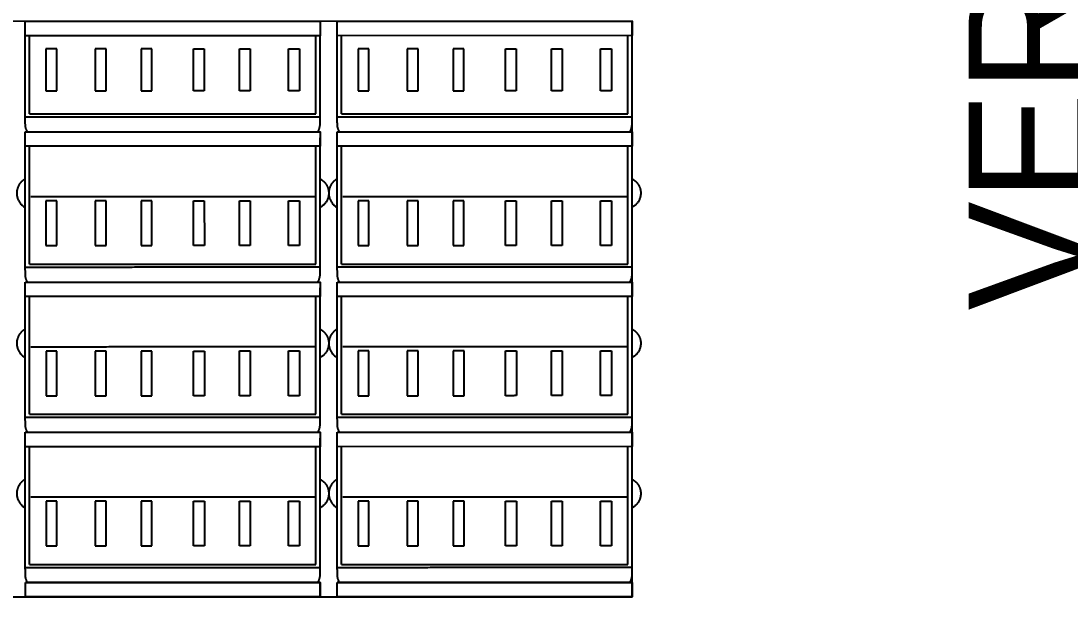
# Model space of a CAD drawing. Header units: millimetres. Extents: x 340 to 1003762, y 22 to 362022.
# Drawn here: x 421.417 to 423.561, y 68.346 to 69.523 of the extents above; entities that cross this region are included whole.
import ezdxf
from ezdxf.xclip import XClip

# ---------------------------------------------------------------- set-up
doc = ezdxf.new("R2010")
doc.units = ezdxf.units.MM
doc.header["$XCLIPFRAME"] = 0
doc.linetypes.add('LSBB_P_002 - PLANTA 1° NIVEL SALA DE VENTAS$0$DASHDOT2', pattern=[0.5, 0.25, -0.125, 0, -0.125])
for name, color, linetype in [('LSBB_P_002 - PLANTA 1° NIVEL SALA DE VENTAS$0$A-LAYOUT', 7, 'Continuous'), ('LSBB_P_002 - PLANTA 1° NIVEL SALA DE VENTAS$0$A-SALA-MUEB-ESPC', 1, 'Continuous'), ('LSBB_P_002 - PLANTA 1° NIVEL SALA DE VENTAS$0$A-TEXTO SV', 2, 'LSBB_P_002 - PLANTA 1° NIVEL SALA DE VENTAS$0$DASHDOT2'), ('XREF', 7, 'Continuous')]:
    doc.layers.add(name, color=color, linetype=linetype)
doc.styles.add('LSBB_P_002 - PLANTA 1° NIVEL SALA DE VENTAS$0$LAYOUT$0$REF-LAYOUT N+0.00 E 03$0$REF-LAYOUT N+0.00 E 02$0$Walmart_CENTURY GOTHIC', font='GOTHIC.TTF')

# ---------------------------------------------------------------- blocks, each defined once
blk = doc.blocks.new('LSBB_P_002 - PLANTA 1° NIVEL SALA DE VENTAS$0$SVLY')
at = {"layer": 'LSBB_P_002 - PLANTA 1° NIVEL SALA DE VENTAS$0$A-SALA-MUEB-ESPC', "elevation": 0}
for points in [[(1037.9549, 283.1668), (1037.9547, 284.3424), (1035.4393, 284.342), (1035.4395, 283.1664)], [(1036.7145, 284.3422), (1037.3171, 284.3423), (1037.3171, 284.3128), (1036.7145, 284.3128)], [(1037.3521, 284.3423), (1037.9547, 284.3424), (1037.9547, 284.3129), (1037.3521, 284.3128)], [(1036.7145, 284.1163), (1037.3172, 284.1164), (1037.3172, 284.0869), (1036.7145, 284.0869)], [(1037.3521, 284.1164), (1037.9547, 284.1165), (1037.9548, 284.087), (1037.3521, 284.0869)], [(1036.7146, 283.8095), (1037.3172, 283.8096), (1037.3172, 283.7802), (1036.7146, 283.7801)], [(1037.3522, 283.8096), (1037.9548, 283.8097), (1037.9548, 283.7803), (1037.3522, 283.7802)], [(1036.7146, 283.5028), (1037.3172, 283.5029), (1037.3172, 283.4734), (1036.7146, 283.4733)], [(1037.3522, 283.5029), (1037.9548, 283.503), (1037.9548, 283.4735), (1037.3522, 283.4734)], [(1036.7147, 283.196), (1037.3173, 283.1961), (1037.3173, 283.1667), (1036.7147, 283.1666)], [(1037.3522, 283.1961), (1037.9549, 283.1962), (1037.9549, 283.1668), (1037.3522, 283.1667)]]:
    blk.add_lwpolyline(points, close=True, dxfattribs=at)
at = {"layer": 'LSBB_P_002 - PLANTA 1° NIVEL SALA DE VENTAS$0$A-SALA-MUEB-ESPC'}
for points in [[(1036.7145, 284.1471, 0), (1036.7145, 284.2599, 0), (1036.7145, 284.3128, 0)], [(1036.7233, 284.153, 0), (1036.7233, 284.2629, 0), (1036.7233, 284.3128, 0)], [(1037.3084, 284.1531, 0), (1037.3084, 284.263, 0), (1037.3084, 284.3128, 0)], [(1037.3172, 284.1472, 0), (1037.3171, 284.26, 0), (1037.3171, 284.3128, 0)], [(1037.3521, 284.1472, 0), (1037.3521, 284.26, 0), (1037.3521, 284.3128, 0)], [(1037.3609, 284.1531, 0), (1037.3609, 284.263, 0), (1037.3609, 284.3129, 0)], [(1037.946, 284.1532, 0), (1037.946, 284.2631, 0), (1037.9459, 284.3129, 0)], [(1037.9547, 284.1473, 0), (1037.9547, 284.2601, 0), (1037.9547, 284.3129, 0)], [(1036.779, 284.286, 0), (1036.768, 284.286, 0), (1036.7569, 284.286, 0)], [(1036.7569, 284.286, 0), (1036.7569, 284.214, 0), (1036.7569, 284.1999, 0)], [(1036.7791, 284.1999, 0), (1036.7791, 284.214, 0), (1036.779, 284.286, 0)], [(1036.8796, 284.286, 0), (1036.8686, 284.286, 0), (1036.8575, 284.286, 0)], [(1036.8575, 284.286, 0), (1036.8575, 284.214, 0), (1036.8575, 284.2, 0)], [(1036.8796, 284.2, 0), (1036.8796, 284.214, 0), (1036.8796, 284.286, 0)], [(1036.9734, 284.2861, 0), (1036.9623, 284.2861, 0), (1036.9512, 284.286, 0)], [(1036.9512, 284.286, 0), (1036.9512, 284.214, 0), (1036.9512, 284.2, 0)], [(1036.9734, 284.2, 0), (1036.9734, 284.214, 0), (1036.9734, 284.2861, 0)], [(1037.0582, 284.2861, 0), (1037.0693, 284.2861, 0), (1037.0804, 284.2861, 0)], [(1037.0583, 284.2, 0), (1037.0582, 284.214, 0), (1037.0582, 284.2861, 0)], [(1037.0804, 284.2861, 0), (1037.0804, 284.214, 0), (1037.0804, 284.2, 0)], [(1037.152, 284.2861, 0), (1037.1631, 284.2861, 0), (1037.1742, 284.2861, 0)], [(1037.152, 284.2, 0), (1037.152, 284.214, 0), (1037.152, 284.2861, 0)], [(1037.1742, 284.2861, 0), (1037.1742, 284.214, 0), (1037.1742, 284.2, 0)], [(1037.2526, 284.2861, 0), (1037.2637, 284.2861, 0), (1037.2748, 284.2861, 0)], [(1037.2526, 284.2, 0), (1037.2526, 284.2141, 0), (1037.2526, 284.2861, 0)], [(1037.2748, 284.2861, 0), (1037.2748, 284.2141, 0), (1037.2748, 284.2, 0)], [(1037.4166, 284.2861, 0), (1037.4056, 284.2861, 0), (1037.3945, 284.2861, 0)], [(1037.3945, 284.2861, 0), (1037.3945, 284.2141, 0), (1037.3945, 284.2, 0)], [(1037.4166, 284.2, 0), (1037.4166, 284.2141, 0), (1037.4166, 284.2861, 0)], [(1037.5172, 284.2861, 0), (1037.5061, 284.2861, 0), (1037.4951, 284.2861, 0)], [(1037.4951, 284.2861, 0), (1037.4951, 284.2141, 0), (1037.4951, 284.2, 0)], [(1037.5172, 284.2, 0), (1037.5172, 284.2141, 0), (1037.5172, 284.2861, 0)], [(1037.611, 284.2861, 0), (1037.5999, 284.2861, 0), (1037.5888, 284.2861, 0)], [(1037.5888, 284.2861, 0), (1037.5888, 284.2141, 0), (1037.5888, 284.2001, 0)], [(1037.611, 284.2001, 0), (1037.611, 284.2141, 0), (1037.611, 284.2861, 0)], [(1037.6958, 284.2862, 0), (1037.7069, 284.2862, 0), (1037.718, 284.2862, 0)], [(1037.6958, 284.2001, 0), (1037.6958, 284.2141, 0), (1037.6958, 284.2862, 0)], [(1037.718, 284.2862, 0), (1037.718, 284.2141, 0), (1037.718, 284.2001, 0)], [(1037.7896, 284.2862, 0), (1037.8007, 284.2862, 0), (1037.8118, 284.2862, 0)], [(1037.7896, 284.2001, 0), (1037.7896, 284.2141, 0), (1037.7896, 284.2862, 0)], [(1037.8118, 284.2862, 0), (1037.8118, 284.2141, 0), (1037.8118, 284.2001, 0)], [(1037.8902, 284.2862, 0), (1037.9013, 284.2862, 0), (1037.9123, 284.2862, 0)], [(1037.8902, 284.2001, 0), (1037.8902, 284.2141, 0), (1037.8902, 284.2862, 0)], [(1037.9123, 284.2862, 0), (1037.9123, 284.2142, 0), (1037.9124, 284.2001, 0)], [(1036.7569, 284.1999, 0), (1036.768, 284.1999, 0), (1036.7791, 284.1999, 0)], [(1036.8575, 284.2, 0), (1036.8686, 284.2, 0), (1036.8796, 284.2, 0)], [(1036.9512, 284.2, 0), (1036.9623, 284.2, 0), (1036.9734, 284.2, 0)], [(1037.0804, 284.2, 0), (1037.0693, 284.2, 0), (1037.0583, 284.2, 0)], [(1037.1742, 284.2, 0), (1037.1631, 284.2, 0), (1037.152, 284.2, 0)], [(1037.2748, 284.2, 0), (1037.2637, 284.2, 0), (1037.2526, 284.2, 0)], [(1037.3945, 284.2, 0), (1037.4056, 284.2, 0), (1037.4166, 284.2, 0)], [(1037.4951, 284.2, 0), (1037.5061, 284.2, 0), (1037.5172, 284.2, 0)], [(1037.5888, 284.2001, 0), (1037.5999, 284.2001, 0), (1037.611, 284.2001, 0)], [(1037.718, 284.2001, 0), (1037.7069, 284.2001, 0), (1037.6958, 284.2001, 0)], [(1037.8118, 284.2001, 0), (1037.8007, 284.2001, 0), (1037.7896, 284.2001, 0)], [(1037.9124, 284.2001, 0), (1037.9013, 284.2001, 0), (1037.8902, 284.2001, 0)], [(1036.7145, 284.1471, 0), (1037.0172, 284.1471, 0), (1037.3172, 284.1472, 0)], [(1036.7233, 284.153, 0), (1037.0171, 284.1531, 0), (1037.3084, 284.1531, 0)], [(1037.3521, 284.1472, 0), (1037.6547, 284.1472, 0), (1037.9547, 284.1473, 0)], [(1037.3609, 284.1531, 0), (1037.6547, 284.1532, 0), (1037.946, 284.1532, 0)], [(1037.3172, 283.8404, 0), (1037.3172, 283.9824, 0), (1037.3172, 284.1043, 0)], [(1037.9548, 283.8405, 0), (1037.9548, 283.9825, 0), (1037.9547, 284.1044, 0)], [(1036.7146, 283.8403, 0), (1036.7145, 283.9823, 0), (1036.7145, 284.0869, 0)], [(1036.7233, 283.8463, 0), (1036.7233, 283.9766, 0), (1036.7233, 284.0869, 0)], [(1037.3084, 283.8463, 0), (1037.3084, 283.9766, 0), (1037.3084, 284.0869, 0)], [(1037.3521, 283.8404, 0), (1037.3521, 283.9824, 0), (1037.3521, 284.0869, 0)], [(1037.3609, 283.8464, 0), (1037.3609, 283.9767, 0), (1037.3609, 284.087, 0)], [(1037.946, 283.8464, 0), (1037.946, 283.9767, 0), (1037.946, 284.087, 0)], [(1036.7258, 283.9844, 0), (1037.0171, 283.9845, 0), (1037.3084, 283.9845, 0)], [(1036.7791, 283.9755, 0), (1036.768, 283.9755, 0), (1036.7569, 283.9755, 0)], [(1036.7569, 283.9755, 0), (1036.7569, 283.9298, 0), (1036.7569, 283.8842, 0)], [(1036.7791, 283.8842, 0), (1036.7791, 283.9298, 0), (1036.7791, 283.9755, 0)], [(1036.8797, 283.9755, 0), (1036.8686, 283.9755, 0), (1036.8575, 283.9755, 0)], [(1036.8575, 283.9755, 0), (1036.8575, 283.9298, 0), (1036.8575, 283.8842, 0)], [(1036.8797, 283.8842, 0), (1036.8797, 283.9298, 0), (1036.8797, 283.9755, 0)], [(1036.9734, 283.9755, 0), (1036.9624, 283.9755, 0), (1036.9513, 283.9755, 0)], [(1036.9513, 283.9755, 0), (1036.9513, 283.9298, 0), (1036.9513, 283.8842, 0)], [(1036.9735, 283.8842, 0), (1036.9734, 283.9298, 0), (1036.9734, 283.9755, 0)], [(1037.0583, 283.9755, 0), (1037.0694, 283.9755, 0), (1037.0804, 283.9755, 0)], [(1037.0583, 283.8842, 0), (1037.0583, 283.9299, 0), (1037.0583, 283.9755, 0)], [(1037.0804, 283.9755, 0), (1037.0805, 283.9299, 0), (1037.0805, 283.8842, 0)], [(1037.152, 283.9755, 0), (1037.1631, 283.9755, 0), (1037.1742, 283.9755, 0)], [(1037.1521, 283.8842, 0), (1037.1521, 283.9299, 0), (1037.152, 283.9755, 0)], [(1037.1742, 283.9755, 0), (1037.1742, 283.9299, 0), (1037.1742, 283.8842, 0)], [(1037.2526, 283.9755, 0), (1037.2637, 283.9755, 0), (1037.2748, 283.9755, 0)], [(1037.2526, 283.8842, 0), (1037.2526, 283.9299, 0), (1037.2526, 283.9755, 0)], [(1037.2748, 283.9755, 0), (1037.2748, 283.9299, 0), (1037.2748, 283.8842, 0)], [(1037.3634, 283.9845, 0), (1037.6547, 283.9845, 0), (1037.946, 283.9846, 0)], [(1037.4167, 283.9755, 0), (1037.4056, 283.9755, 0), (1037.3945, 283.9755, 0)], [(1037.3945, 283.9755, 0), (1037.3945, 283.9299, 0), (1037.3945, 283.8843, 0)], [(1037.4167, 283.8843, 0), (1037.4167, 283.9299, 0), (1037.4167, 283.9755, 0)], [(1037.5173, 283.9756, 0), (1037.5062, 283.9756, 0), (1037.4951, 283.9756, 0)], [(1037.4951, 283.9756, 0), (1037.4951, 283.9299, 0), (1037.4951, 283.8843, 0)], [(1037.5173, 283.8843, 0), (1037.5173, 283.9299, 0), (1037.5173, 283.9756, 0)], [(1037.611, 283.9756, 0), (1037.5999, 283.9756, 0), (1037.5889, 283.9756, 0)], [(1037.5889, 283.9756, 0), (1037.5889, 283.9299, 0), (1037.5889, 283.8843, 0)], [(1037.611, 283.8843, 0), (1037.611, 283.9299, 0), (1037.611, 283.9756, 0)], [(1037.6959, 283.9756, 0), (1037.707, 283.9756, 0), (1037.718, 283.9756, 0)], [(1037.6959, 283.8843, 0), (1037.6959, 283.9299, 0), (1037.6959, 283.9756, 0)], [(1037.718, 283.9756, 0), (1037.718, 283.93, 0), (1037.718, 283.8843, 0)], [(1037.7896, 283.9756, 0), (1037.8007, 283.9756, 0), (1037.8118, 283.9756, 0)], [(1037.7896, 283.8843, 0), (1037.7896, 283.93, 0), (1037.7896, 283.9756, 0)], [(1037.8118, 283.9756, 0), (1037.8118, 283.93, 0), (1037.8118, 283.8843, 0)], [(1037.8902, 283.9756, 0), (1037.9013, 283.9756, 0), (1037.9124, 283.9756, 0)], [(1037.8902, 283.8843, 0), (1037.8902, 283.93, 0), (1037.8902, 283.9756, 0)], [(1037.9124, 283.9756, 0), (1037.9124, 283.93, 0), (1037.9124, 283.8843, 0)], [(1036.7569, 283.8842, 0), (1036.768, 283.8842, 0), (1036.7791, 283.8842, 0)], [(1036.8575, 283.8842, 0), (1036.8686, 283.8842, 0), (1036.8797, 283.8842, 0)], [(1036.9513, 283.8842, 0), (1036.9624, 283.8842, 0), (1036.9735, 283.8842, 0)], [(1037.0805, 283.8842, 0), (1037.0694, 283.8842, 0), (1037.0583, 283.8842, 0)], [(1037.1742, 283.8842, 0), (1037.1631, 283.8842, 0), (1037.1521, 283.8842, 0)], [(1037.2748, 283.8842, 0), (1037.2637, 283.8842, 0), (1037.2526, 283.8842, 0)], [(1037.3945, 283.8843, 0), (1037.4056, 283.8843, 0), (1037.4167, 283.8843, 0)], [(1037.4951, 283.8843, 0), (1037.5062, 283.8843, 0), (1037.5173, 283.8843, 0)], [(1037.5889, 283.8843, 0), (1037.6, 283.8843, 0), (1037.611, 283.8843, 0)], [(1037.718, 283.8843, 0), (1037.707, 283.8843, 0), (1037.6959, 283.8843, 0)], [(1037.8118, 283.8843, 0), (1037.8007, 283.8843, 0), (1037.7896, 283.8843, 0)], [(1037.9124, 283.8843, 0), (1037.9013, 283.8843, 0), (1037.8902, 283.8843, 0)], [(1036.7146, 283.8403, 0), (1037.0172, 283.8404, 0), (1037.3172, 283.8404, 0)], [(1036.7233, 283.8463, 0), (1037.0171, 283.8463, 0), (1037.3084, 283.8463, 0)], [(1037.3521, 283.8404, 0), (1037.6548, 283.8405, 0), (1037.9548, 283.8405, 0)], [(1037.3609, 283.8464, 0), (1037.6547, 283.8464, 0), (1037.946, 283.8464, 0)], [(1036.7146, 283.5336, 0), (1036.7146, 283.6755, 0), (1036.7146, 283.7975, 0)], [(1037.3172, 283.5337, 0), (1037.3172, 283.6756, 0), (1037.3172, 283.7976, 0)], [(1037.3522, 283.5337, 0), (1037.3522, 283.6756, 0), (1037.3522, 283.7976, 0)], [(1037.9548, 283.5338, 0), (1037.9548, 283.6757, 0), (1037.9548, 283.7976, 0)], [(1036.7234, 283.5395, 0), (1036.7234, 283.6698, 0), (1036.7233, 283.7801, 0)], [(1037.3085, 283.5396, 0), (1037.3085, 283.6699, 0), (1037.3084, 283.7802, 0)], [(1037.361, 283.5396, 0), (1037.3609, 283.6699, 0), (1037.3609, 283.7802, 0)], [(1037.9461, 283.5397, 0), (1037.946, 283.67, 0), (1037.946, 283.7803, 0)], [(1036.7258, 283.6776, 0), (1037.0171, 283.6777, 0), (1037.3085, 283.6777, 0)], [(1037.3634, 283.6777, 0), (1037.6547, 283.6778, 0), (1037.946, 283.6778, 0)], [(1036.7791, 283.6687, 0), (1036.7681, 283.6687, 0), (1036.757, 283.6687, 0)], [(1036.757, 283.6687, 0), (1036.757, 283.6231, 0), (1036.757, 283.5774, 0)], [(1036.7791, 283.5774, 0), (1036.7791, 283.6231, 0), (1036.7791, 283.6687, 0)], [(1036.8797, 283.6687, 0), (1036.8686, 283.6687, 0), (1036.8576, 283.6687, 0)], [(1036.8576, 283.6687, 0), (1036.8576, 283.6231, 0), (1036.8576, 283.5774, 0)], [(1036.8797, 283.5774, 0), (1036.8797, 283.6231, 0), (1036.8797, 283.6687, 0)], [(1036.9735, 283.6687, 0), (1036.9624, 283.6687, 0), (1036.9513, 283.6687, 0)], [(1036.9513, 283.6687, 0), (1036.9513, 283.6231, 0), (1036.9513, 283.5774, 0)], [(1036.9735, 283.5774, 0), (1036.9735, 283.6231, 0), (1036.9735, 283.6687, 0)], [(1037.0583, 283.6687, 0), (1037.0694, 283.6687, 0), (1037.0805, 283.6687, 0)], [(1037.0583, 283.5775, 0), (1037.0583, 283.6231, 0), (1037.0583, 283.6687, 0)], [(1037.0805, 283.6687, 0), (1037.0805, 283.6231, 0), (1037.0805, 283.5775, 0)], [(1037.1521, 283.6688, 0), (1037.1632, 283.6688, 0), (1037.1743, 283.6688, 0)], [(1037.1521, 283.5775, 0), (1037.1521, 283.6231, 0), (1037.1521, 283.6688, 0)], [(1037.1743, 283.6688, 0), (1037.1743, 283.6231, 0), (1037.1743, 283.5775, 0)], [(1037.2527, 283.6688, 0), (1037.2638, 283.6688, 0), (1037.2748, 283.6688, 0)], [(1037.2527, 283.5775, 0), (1037.2527, 283.6231, 0), (1037.2527, 283.6688, 0)], [(1037.2748, 283.6688, 0), (1037.2748, 283.6231, 0), (1037.2748, 283.5775, 0)], [(1037.4167, 283.6688, 0), (1037.4056, 283.6688, 0), (1037.3946, 283.6688, 0)], [(1037.3946, 283.6688, 0), (1037.3946, 283.6231, 0), (1037.3946, 283.5775, 0)], [(1037.4167, 283.5775, 0), (1037.4167, 283.6231, 0), (1037.4167, 283.6688, 0)], [(1037.5173, 283.6688, 0), (1037.5062, 283.6688, 0), (1037.4951, 283.6688, 0)], [(1037.4951, 283.6688, 0), (1037.4951, 283.6232, 0), (1037.4952, 283.5775, 0)], [(1037.5173, 283.5775, 0), (1037.5173, 283.6232, 0), (1037.5173, 283.6688, 0)], [(1037.6111, 283.6688, 0), (1037.6, 283.6688, 0), (1037.5889, 283.6688, 0)], [(1037.5889, 283.6688, 0), (1037.5889, 283.6232, 0), (1037.5889, 283.5775, 0)], [(1037.6111, 283.5775, 0), (1037.6111, 283.6232, 0), (1037.6111, 283.6688, 0)], [(1037.6959, 283.6688, 0), (1037.707, 283.6688, 0), (1037.7181, 283.6688, 0)], [(1037.6959, 283.5775, 0), (1037.6959, 283.6232, 0), (1037.6959, 283.6688, 0)], [(1037.7181, 283.6688, 0), (1037.7181, 283.6232, 0), (1037.7181, 283.5776, 0)], [(1037.7897, 283.6688, 0), (1037.8008, 283.6688, 0), (1037.8118, 283.6688, 0)], [(1037.7897, 283.5776, 0), (1037.7897, 283.6232, 0), (1037.7897, 283.6688, 0)], [(1037.8118, 283.6688, 0), (1037.8118, 283.6232, 0), (1037.8119, 283.5776, 0)], [(1037.8903, 283.6689, 0), (1037.9013, 283.6689, 0), (1037.9124, 283.6689, 0)], [(1037.8903, 283.5776, 0), (1037.8903, 283.6232, 0), (1037.8903, 283.6689, 0)], [(1037.9124, 283.6689, 0), (1037.9124, 283.6232, 0), (1037.9124, 283.5776, 0)], [(1036.757, 283.5774, 0), (1036.7681, 283.5774, 0), (1036.7791, 283.5774, 0)], [(1036.8576, 283.5774, 0), (1036.8686, 283.5774, 0), (1036.8797, 283.5774, 0)], [(1036.9513, 283.5774, 0), (1036.9624, 283.5774, 0), (1036.9735, 283.5774, 0)], [(1037.0805, 283.5775, 0), (1037.0694, 283.5775, 0), (1037.0583, 283.5775, 0)], [(1037.1743, 283.5775, 0), (1037.1632, 283.5775, 0), (1037.1521, 283.5775, 0)], [(1037.2748, 283.5775, 0), (1037.2638, 283.5775, 0), (1037.2527, 283.5775, 0)], [(1037.3946, 283.5775, 0), (1037.4057, 283.5775, 0), (1037.4167, 283.5775, 0)], [(1037.4952, 283.5775, 0), (1037.5062, 283.5775, 0), (1037.5173, 283.5775, 0)], [(1037.5889, 283.5775, 0), (1037.6, 283.5775, 0), (1037.6111, 283.5775, 0)], [(1037.7181, 283.5776, 0), (1037.707, 283.5775, 0), (1037.6959, 283.5775, 0)], [(1037.8119, 283.5776, 0), (1037.8008, 283.5776, 0), (1037.7897, 283.5776, 0)], [(1037.9124, 283.5776, 0), (1037.9014, 283.5776, 0), (1037.8903, 283.5776, 0)], [(1036.7146, 283.5336, 0), (1037.0172, 283.5336, 0), (1037.3172, 283.5337, 0)], [(1036.7234, 283.5395, 0), (1037.0172, 283.5395, 0), (1037.3085, 283.5396, 0)], [(1037.3522, 283.5337, 0), (1037.6548, 283.5337, 0), (1037.9548, 283.5338, 0)], [(1037.361, 283.5396, 0), (1037.6548, 283.5396, 0), (1037.9461, 283.5397, 0)], [(1036.7146, 283.2268, 0), (1036.7146, 283.3688, 0), (1036.7146, 283.4907, 0)], [(1037.3173, 283.2269, 0), (1037.3173, 283.3689, 0), (1037.3172, 283.4908, 0)], [(1037.3522, 283.2269, 0), (1037.3522, 283.3689, 0), (1037.3522, 283.4908, 0)], [(1037.9549, 283.227, 0), (1037.9548, 283.3689, 0), (1037.9548, 283.4909, 0)], [(1036.7234, 283.2327, 0), (1036.7234, 283.363, 0), (1036.7234, 283.4733, 0)], [(1037.3085, 283.2328, 0), (1037.3085, 283.3631, 0), (1037.3085, 283.4734, 0)], [(1037.361, 283.2328, 0), (1037.361, 283.3631, 0), (1037.361, 283.4734, 0)], [(1037.9461, 283.2329, 0), (1037.9461, 283.3632, 0), (1037.9461, 283.4735, 0)], [(1036.7259, 283.3709, 0), (1037.0172, 283.3709, 0), (1037.3085, 283.371, 0)], [(1036.7792, 283.3619, 0), (1036.7681, 283.3619, 0), (1036.757, 283.3619, 0)], [(1036.757, 283.3619, 0), (1036.757, 283.3163, 0), (1036.757, 283.2707, 0)], [(1036.7792, 283.2707, 0), (1036.7792, 283.3163, 0), (1036.7792, 283.3619, 0)], [(1036.8798, 283.362, 0), (1036.8687, 283.362, 0), (1036.8576, 283.3619, 0)], [(1036.8576, 283.3619, 0), (1036.8576, 283.3163, 0), (1036.8576, 283.2707, 0)], [(1036.8798, 283.2707, 0), (1036.8798, 283.3163, 0), (1036.8798, 283.362, 0)], [(1036.9735, 283.362, 0), (1036.9624, 283.362, 0), (1036.9514, 283.362, 0)], [(1036.9514, 283.362, 0), (1036.9514, 283.3163, 0), (1036.9514, 283.2707, 0)], [(1036.9735, 283.2707, 0), (1036.9735, 283.3163, 0), (1036.9735, 283.362, 0)], [(1037.0584, 283.362, 0), (1037.0694, 283.362, 0), (1037.0805, 283.362, 0)], [(1037.0584, 283.2707, 0), (1037.0584, 283.3163, 0), (1037.0584, 283.362, 0)], [(1037.0805, 283.362, 0), (1037.0805, 283.3163, 0), (1037.0805, 283.2707, 0)], [(1037.1521, 283.362, 0), (1037.1632, 283.362, 0), (1037.1743, 283.362, 0)], [(1037.1521, 283.2707, 0), (1037.1521, 283.3164, 0), (1037.1521, 283.362, 0)], [(1037.1743, 283.362, 0), (1037.1743, 283.3164, 0), (1037.1743, 283.2707, 0)], [(1037.2527, 283.362, 0), (1037.2638, 283.362, 0), (1037.2749, 283.362, 0)], [(1037.2527, 283.2707, 0), (1037.2527, 283.3164, 0), (1037.2527, 283.362, 0)], [(1037.2749, 283.362, 0), (1037.2749, 283.3164, 0), (1037.2749, 283.2707, 0)], [(1037.3635, 283.371, 0), (1037.6548, 283.371, 0), (1037.9461, 283.3711, 0)], [(1037.4168, 283.362, 0), (1037.4057, 283.362, 0), (1037.3946, 283.362, 0)], [(1037.3946, 283.362, 0), (1037.3946, 283.3164, 0), (1037.3946, 283.2707, 0)], [(1037.4168, 283.2707, 0), (1037.4168, 283.3164, 0), (1037.4168, 283.362, 0)], [(1037.5173, 283.362, 0), (1037.5063, 283.362, 0), (1037.4952, 283.362, 0)], [(1037.4952, 283.362, 0), (1037.4952, 283.3164, 0), (1037.4952, 283.2708, 0)], [(1037.5174, 283.2708, 0), (1037.5174, 283.3164, 0), (1037.5173, 283.362, 0)], [(1037.6111, 283.3621, 0), (1037.6, 283.3621, 0), (1037.589, 283.3621, 0)], [(1037.589, 283.3621, 0), (1037.589, 283.3164, 0), (1037.589, 283.2708, 0)], [(1037.6111, 283.2708, 0), (1037.6111, 283.3164, 0), (1037.6111, 283.3621, 0)], [(1037.696, 283.3621, 0), (1037.707, 283.3621, 0), (1037.7181, 283.3621, 0)], [(1037.696, 283.2708, 0), (1037.696, 283.3164, 0), (1037.696, 283.3621, 0)], [(1037.7181, 283.3621, 0), (1037.7181, 283.3164, 0), (1037.7181, 283.2708, 0)], [(1037.7897, 283.3621, 0), (1037.8008, 283.3621, 0), (1037.8119, 283.3621, 0)], [(1037.7897, 283.2708, 0), (1037.7897, 283.3164, 0), (1037.7897, 283.3621, 0)], [(1037.8119, 283.3621, 0), (1037.8119, 283.3164, 0), (1037.8119, 283.2708, 0)], [(1037.8903, 283.3621, 0), (1037.9014, 283.3621, 0), (1037.9125, 283.3621, 0)], [(1037.8903, 283.2708, 0), (1037.8903, 283.3165, 0), (1037.8903, 283.3621, 0)], [(1037.9125, 283.3621, 0), (1037.9125, 283.3165, 0), (1037.9125, 283.2708, 0)], [(1036.757, 283.2707, 0), (1036.7681, 283.2707, 0), (1036.7792, 283.2707, 0)], [(1036.8576, 283.2707, 0), (1036.8687, 283.2707, 0), (1036.8798, 283.2707, 0)], [(1036.9514, 283.2707, 0), (1036.9625, 283.2707, 0), (1036.9735, 283.2707, 0)], [(1037.0805, 283.2707, 0), (1037.0695, 283.2707, 0), (1037.0584, 283.2707, 0)], [(1037.1743, 283.2707, 0), (1037.1632, 283.2707, 0), (1037.1521, 283.2707, 0)], [(1037.2749, 283.2707, 0), (1037.2638, 283.2707, 0), (1037.2527, 283.2707, 0)], [(1037.3946, 283.2707, 0), (1037.4057, 283.2707, 0), (1037.4168, 283.2707, 0)], [(1037.4952, 283.2708, 0), (1037.5063, 283.2708, 0), (1037.5174, 283.2708, 0)], [(1037.589, 283.2708, 0), (1037.6, 283.2708, 0), (1037.6111, 283.2708, 0)], [(1037.7181, 283.2708, 0), (1037.707, 283.2708, 0), (1037.696, 283.2708, 0)], [(1037.8119, 283.2708, 0), (1037.8008, 283.2708, 0), (1037.7897, 283.2708, 0)], [(1037.9125, 283.2708, 0), (1037.9014, 283.2708, 0), (1037.8903, 283.2708, 0)], [(1036.7146, 283.2268, 0), (1037.0173, 283.2269, 0), (1037.3173, 283.2269, 0)], [(1036.7234, 283.2327, 0), (1037.0172, 283.2328, 0), (1037.3085, 283.2328, 0)], [(1037.3522, 283.2269, 0), (1037.6549, 283.227, 0), (1037.9549, 283.227, 0)], [(1037.361, 283.2328, 0), (1037.6548, 283.2329, 0), (1037.9461, 283.2329, 0)], [(1037.3173, 283.1961, 0), (1037.016, 283.1961, 0), (1036.7147, 283.196, 0)], [(1036.7147, 283.1666, 0), (1036.7147, 283.1807, 0), (1036.7147, 283.196, 0)], [(1037.3173, 283.167, 0), (1037.3173, 283.1808, 0), (1037.3173, 283.1961, 0)], [(1037.9549, 283.1962, 0), (1037.6536, 283.1962, 0), (1037.3522, 283.1961, 0)], [(1037.3522, 283.1667, 0), (1037.3522, 283.1808, 0), (1037.3522, 283.1961, 0)], [(1037.9549, 283.167, 0), (1037.9549, 283.1809, 0), (1037.9549, 283.1962, 0)], [(1037.3173, 283.1667, 0), (1037.016, 283.1666, 0), (1036.7147, 283.1666, 0)], [(1037.9549, 283.1668, 0), (1037.6536, 283.1667, 0), (1037.3522, 283.1667, 0)]]:
    blk.add_open_spline(points, degree=2, dxfattribs=at)
for points, weights, knots in [([(1036.7193, 284.1163, 0), (1036.7149, 284.1232, 0), (1036.7147, 284.1314, 0), (1036.7146, 284.1393, 0), (1036.7145, 284.1471, 0)], [1, 0.963301646965, 1, 1, 1], [0, 0, 0, 1.596409, 1.596409, 3.723022, 3.723022, 3.723022]), ([(1037.3124, 284.1164, 0), (1037.3168, 284.1233, 0), (1037.317, 284.1315, 0), (1037.3171, 284.1393, 0), (1037.3172, 284.1472, 0)], [1, 0.963301646965, 1, 1, 1], [0, 0, 0, 1.596409, 1.596409, 3.723022, 3.723022, 3.723022]), ([(1037.3569, 284.1164, 0), (1037.3525, 284.1233, 0), (1037.3523, 284.1315, 0), (1037.3522, 284.1393, 0), (1037.3521, 284.1472, 0)], [1, 0.963301646965, 1, 1, 1], [0, 0, 0, 1.596409, 1.596409, 3.723022, 3.723022, 3.723022]), ([(1037.95, 284.1165, 0), (1037.9544, 284.1234, 0), (1037.9545, 284.1316, 0), (1037.9546, 284.1394, 0), (1037.9547, 284.1473, 0)], [1, 0.963301646965, 1, 1, 1], [0, 0, 0, 1.596409, 1.596409, 3.723022, 3.723022, 3.723022]), ([(1036.7145, 284.0202, 0), (1036.7009, 284.0129, 0), (1036.6978, 283.9978, 0), (1036.6927, 283.9736, 0), (1036.7145, 283.9621, 0)], [1, 0.905033936831, 1, 0.799622118104, 1], [0, 0, 0, 2.887952, 2.887952, 7.122102, 7.122102, 7.122102]), ([(1037.3172, 284.0203, 0), (1037.3308, 284.013, 0), (1037.334, 283.9979, 0), (1037.339, 283.9737, 0), (1037.3172, 283.9622, 0)], [1, 0.905033936831, 1, 0.799622118104, 1], [0, 0, 0, 2.887952, 2.887952, 7.122102, 7.122102, 7.122102]), ([(1037.3521, 284.0203, 0), (1037.3385, 284.013, 0), (1037.3353, 283.9979, 0), (1037.3303, 283.9737, 0), (1037.3521, 283.9622, 0)], [1, 0.905033936831, 1, 0.799622118104, 1], [0, 0, 0, 2.887952, 2.887952, 7.122102, 7.122102, 7.122102]), ([(1037.9548, 284.0203, 0), (1037.9684, 284.0131, 0), (1037.9716, 283.998, 0), (1037.9766, 283.9738, 0), (1037.9548, 283.9623, 0)], [1, 0.905033936831, 1, 0.799622118104, 1], [0, 0, 0, 2.887952, 2.887952, 7.122102, 7.122102, 7.122102]), ([(1036.7193, 283.8095, 0), (1036.7149, 283.8165, 0), (1036.7148, 283.8246, 0), (1036.7147, 283.8325, 0), (1036.7146, 283.8403, 0)], [1, 0.963301646965, 1, 1, 1], [0, 0, 0, 1.596409, 1.596409, 3.723022, 3.723022, 3.723022]), ([(1037.3124, 283.8096, 0), (1037.3168, 283.8165, 0), (1037.317, 283.8247, 0), (1037.3171, 283.8326, 0), (1037.3172, 283.8404, 0)], [1, 0.963301646965, 1, 1, 1], [0, 0, 0, 1.596409, 1.596409, 3.723022, 3.723022, 3.723022]), ([(1037.3569, 283.8096, 0), (1037.3525, 283.8165, 0), (1037.3524, 283.8247, 0), (1037.3523, 283.8326, 0), (1037.3521, 283.8404, 0)], [1, 0.963301646965, 1, 1, 1], [0, 0, 0, 1.596409, 1.596409, 3.723022, 3.723022, 3.723022]), ([(1037.95, 283.8097, 0), (1037.9544, 283.8166, 0), (1037.9546, 283.8248, 0), (1037.9547, 283.8327, 0), (1037.9548, 283.8405, 0)], [1, 0.963301646965, 1, 1, 1], [0, 0, 0, 1.596409, 1.596409, 3.723022, 3.723022, 3.723022]), ([(1036.7146, 283.7134, 0), (1036.7009, 283.7062, 0), (1036.6978, 283.6911, 0), (1036.6928, 283.6669, 0), (1036.7146, 283.6553, 0)], [1, 0.905033936831, 1, 0.799622118104, 1], [0, 0, 0, 2.887952, 2.887952, 7.122102, 7.122102, 7.122102]), ([(1037.3172, 283.7135, 0), (1037.3309, 283.7063, 0), (1037.334, 283.6911, 0), (1037.339, 283.667, 0), (1037.3172, 283.6554, 0)], [1, 0.905033936831, 1, 0.799622118104, 1], [0, 0, 0, 2.887952, 2.887952, 7.122102, 7.122102, 7.122102]), ([(1037.3522, 283.7135, 0), (1037.3385, 283.7063, 0), (1037.3354, 283.6911, 0), (1037.3304, 283.667, 0), (1037.3522, 283.6554, 0)], [1, 0.905033936831, 1, 0.799622118104, 1], [0, 0, 0, 2.887952, 2.887952, 7.122102, 7.122102, 7.122102]), ([(1037.9548, 283.7136, 0), (1037.9685, 283.7064, 0), (1037.9716, 283.6912, 0), (1037.9766, 283.6671, 0), (1037.9548, 283.6555, 0)], [1, 0.905033936831, 1, 0.799622118104, 1], [0, 0, 0, 2.887952, 2.887952, 7.122102, 7.122102, 7.122102]), ([(1036.7194, 283.5028, 0), (1036.715, 283.5097, 0), (1036.7148, 283.5179, 0), (1036.7147, 283.5257, 0), (1036.7146, 283.5336, 0)], [1, 0.963301646965, 1, 1, 1], [0, 0, 0, 1.596409, 1.596409, 3.723022, 3.723022, 3.723022]), ([(1037.3125, 283.5029, 0), (1037.3169, 283.5098, 0), (1037.317, 283.518, 0), (1037.3171, 283.5258, 0), (1037.3172, 283.5337, 0)], [1, 0.963301646965, 1, 1, 1], [0, 0, 0, 1.596409, 1.596409, 3.723022, 3.723022, 3.723022]), ([(1037.357, 283.5029, 0), (1037.3526, 283.5098, 0), (1037.3524, 283.518, 0), (1037.3523, 283.5258, 0), (1037.3522, 283.5337, 0)], [1, 0.963301646965, 1, 1, 1], [0, 0, 0, 1.596409, 1.596409, 3.723022, 3.723022, 3.723022]), ([(1037.9501, 283.503, 0), (1037.9544, 283.5099, 0), (1037.9546, 283.5181, 0), (1037.9547, 283.5259, 0), (1037.9548, 283.5338, 0)], [1, 0.963301646965, 1, 1, 1], [0, 0, 0, 1.596409, 1.596409, 3.723022, 3.723022, 3.723022]), ([(1036.7146, 283.4067, 0), (1036.701, 283.3994, 0), (1036.6978, 283.3843, 0), (1036.6928, 283.3601, 0), (1036.7146, 283.3486, 0)], [1, 0.905033936831, 1, 0.799622118104, 1], [0, 0, 0, 2.887952, 2.887952, 7.122102, 7.122102, 7.122102]), ([(1037.3173, 283.4067, 0), (1037.3309, 283.3995, 0), (1037.334, 283.3844, 0), (1037.3391, 283.3602, 0), (1037.3173, 283.3487, 0)], [1, 0.905033936831, 1, 0.799622118104, 1], [0, 0, 0, 2.887952, 2.887952, 7.122102, 7.122102, 7.122102]), ([(1037.3522, 283.4067, 0), (1037.3386, 283.3995, 0), (1037.3354, 283.3844, 0), (1037.3304, 283.3602, 0), (1037.3522, 283.3487, 0)], [1, 0.905033936831, 1, 0.799622118104, 1], [0, 0, 0, 2.887952, 2.887952, 7.122102, 7.122102, 7.122102]), ([(1037.9548, 283.4068, 0), (1037.9685, 283.3996, 0), (1037.9716, 283.3845, 0), (1037.9767, 283.3603, 0), (1037.9549, 283.3487, 0)], [1, 0.905033936831, 1, 0.799622118104, 1], [0, 0, 0, 2.887952, 2.887952, 7.122102, 7.122102, 7.122102]), ([(1036.7194, 283.196, 0), (1036.715, 283.2029, 0), (1036.7149, 283.2111, 0), (1036.7148, 283.219, 0), (1036.7146, 283.2268, 0)], [1, 0.963301646965, 1, 1, 1], [0, 0, 0, 1.596409, 1.596409, 3.723022, 3.723022, 3.723022]), ([(1037.3125, 283.1961, 0), (1037.3169, 283.203, 0), (1037.3171, 283.2112, 0), (1037.3172, 283.2191, 0), (1037.3173, 283.2269, 0)], [1, 0.963301646965, 1, 1, 1], [0, 0, 0, 1.596409, 1.596409, 3.723022, 3.723022, 3.723022]), ([(1037.357, 283.1961, 0), (1037.3526, 283.203, 0), (1037.3524, 283.2112, 0), (1037.3523, 283.2191, 0), (1037.3522, 283.2269, 0)], [1, 0.963301646965, 1, 1, 1], [0, 0, 0, 1.596409, 1.596409, 3.723022, 3.723022, 3.723022]), ([(1037.9501, 283.1962, 0), (1037.9545, 283.2031, 0), (1037.9547, 283.2113, 0), (1037.9548, 283.2191, 0), (1037.9549, 283.227, 0)], [1, 0.963301646965, 1, 1, 1], [0, 0, 0, 1.596409, 1.596409, 3.723022, 3.723022, 3.723022])]:
    blk.add_rational_spline(points, weights, degree=2, knots=knots, dxfattribs=at)
for points in [[(1037.3173, 283.1667, 0), (1037.3173, 283.1665, 0), (1037.3173, 283.167, 0)], [(1037.9549, 283.1668, 0), (1037.9549, 283.1666, 0), (1037.9549, 283.167, 0)]]:
    blk.add_rational_spline(points, [0.890165042945, 0.781367627087, 0.995879238195], degree=2, dxfattribs=at)
at = {"layer": 'LSBB_P_002 - PLANTA 1° NIVEL SALA DE VENTAS$0$A-TEXTO SV', "insert": (1038.6421, 283.6307, 0), "char_height": 0.25, "width": 9.65757, "attachment_point": 1, "rotation": 90, "style": 'LSBB_P_002 - PLANTA 1° NIVEL SALA DE VENTAS$0$LAYOUT$0$REF-LAYOUT N+0.00 E 03$0$REF-LAYOUT N+0.00 E 02$0$Walmart_CENTURY GOTHIC'}
blk.add_mtext('\\pi0.12085;VERDURAS  28 Mod + 7 Mod(f) +1cab.(f) + 2 M.E. + 4 Bins\\P\\pi3.9626;154,12 mt2', dxfattribs=at)
blk = doc.blocks.new('LSBB_P_002 - PLANTA 1° NIVEL SALA DE VENTAS', base_point=(223.5696, 14.2202))
at = {"layer": 'LSBB_P_002 - PLANTA 1° NIVEL SALA DE VENTAS$0$A-LAYOUT', "color": 1}
blk.add_blockref('LSBB_P_002 - PLANTA 1° NIVEL SALA DE VENTAS$0$SVLY', (-200, 0), dxfattribs=at)

msp = doc.modelspace()

# ---------------------------------------------------------------- block references
at = {"layer": 'XREF'}
ref = msp.add_blockref('LSBB_P_002 - PLANTA 1° NIVEL SALA DE VENTAS', (-191.719, -200.5998), dxfattribs=at)
XClip(ref).set_block_clipping_path([(755.454857474, 236.6800249606), (887.3150098981, 333.6713636781)])

doc.saveas('drawing.dxf')
